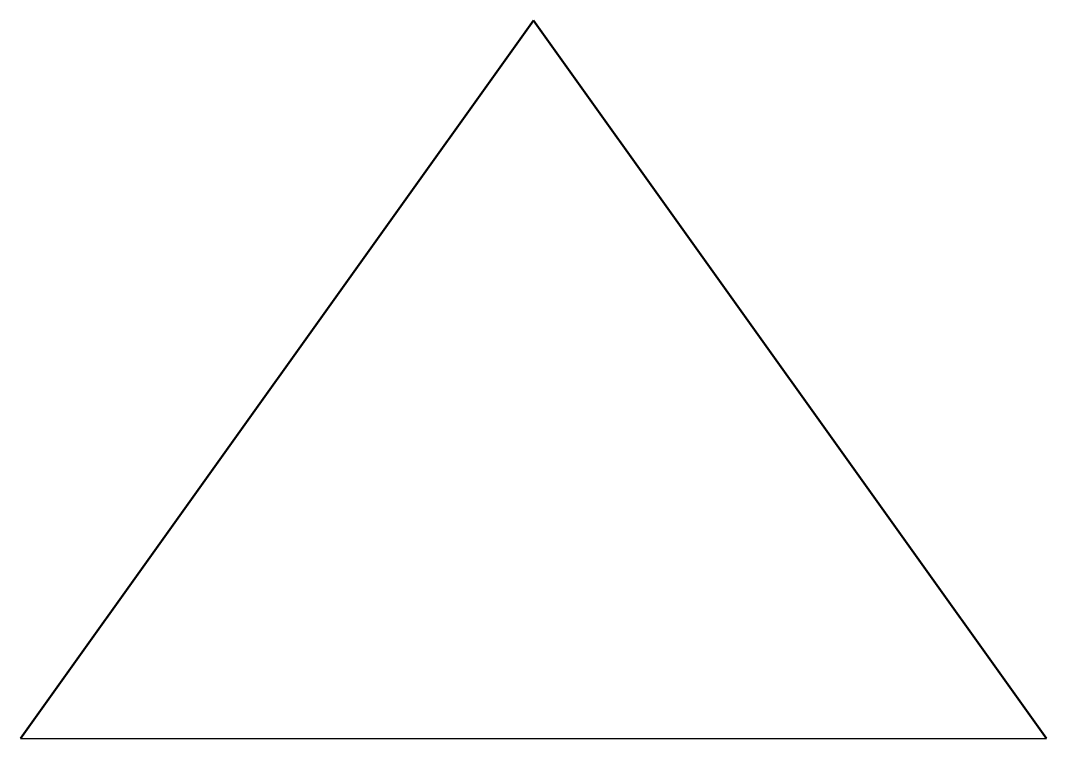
# Model space of a CAD drawing. Header units: millimetres. Extents: x 60 to 100, y 40 to 68.
import ezdxf

# ---------------------------------------------------------------- set-up
doc = ezdxf.new("R2010")
doc.units = ezdxf.units.MM
for name, color, linetype, lineweight in [('TRIAD_INSERT_LAYER', 1, 'Continuous', 50), ('TRIAD_MEMBER_A', 3, 'Continuous', 25), ('TRIAD_MEMBER_B', 5, 'Continuous', 35), ('TRIAD_MEMBER_C', 2, 'Continuous', 50)]:
    doc.layers.add(name, color=color, linetype=linetype, lineweight=lineweight)

# ---------------------------------------------------------------- blocks, each defined once
blk = doc.blocks.new('BlockTriad')
at = {"layer": 'TRIAD_MEMBER_A'}
blk.add_line((0, 0), (40, 0), dxfattribs=at)
at = {"layer": 'TRIAD_MEMBER_B', "color": 0, "linetype": 'BYBLOCK', "lineweight": -2}
blk.add_line((40, 0), (20, 28), dxfattribs=at)
at = {"layer": 'TRIAD_MEMBER_C'}
blk.add_line((20, 28), (0, 0), dxfattribs=at)

msp = doc.modelspace()

# ---------------------------------------------------------------- block references
at = {"layer": 'TRIAD_INSERT_LAYER', "color": 1, "lineweight": 50}
msp.add_blockref('BlockTriad', (60, 40), dxfattribs=at)

doc.saveas('drawing.dxf')
